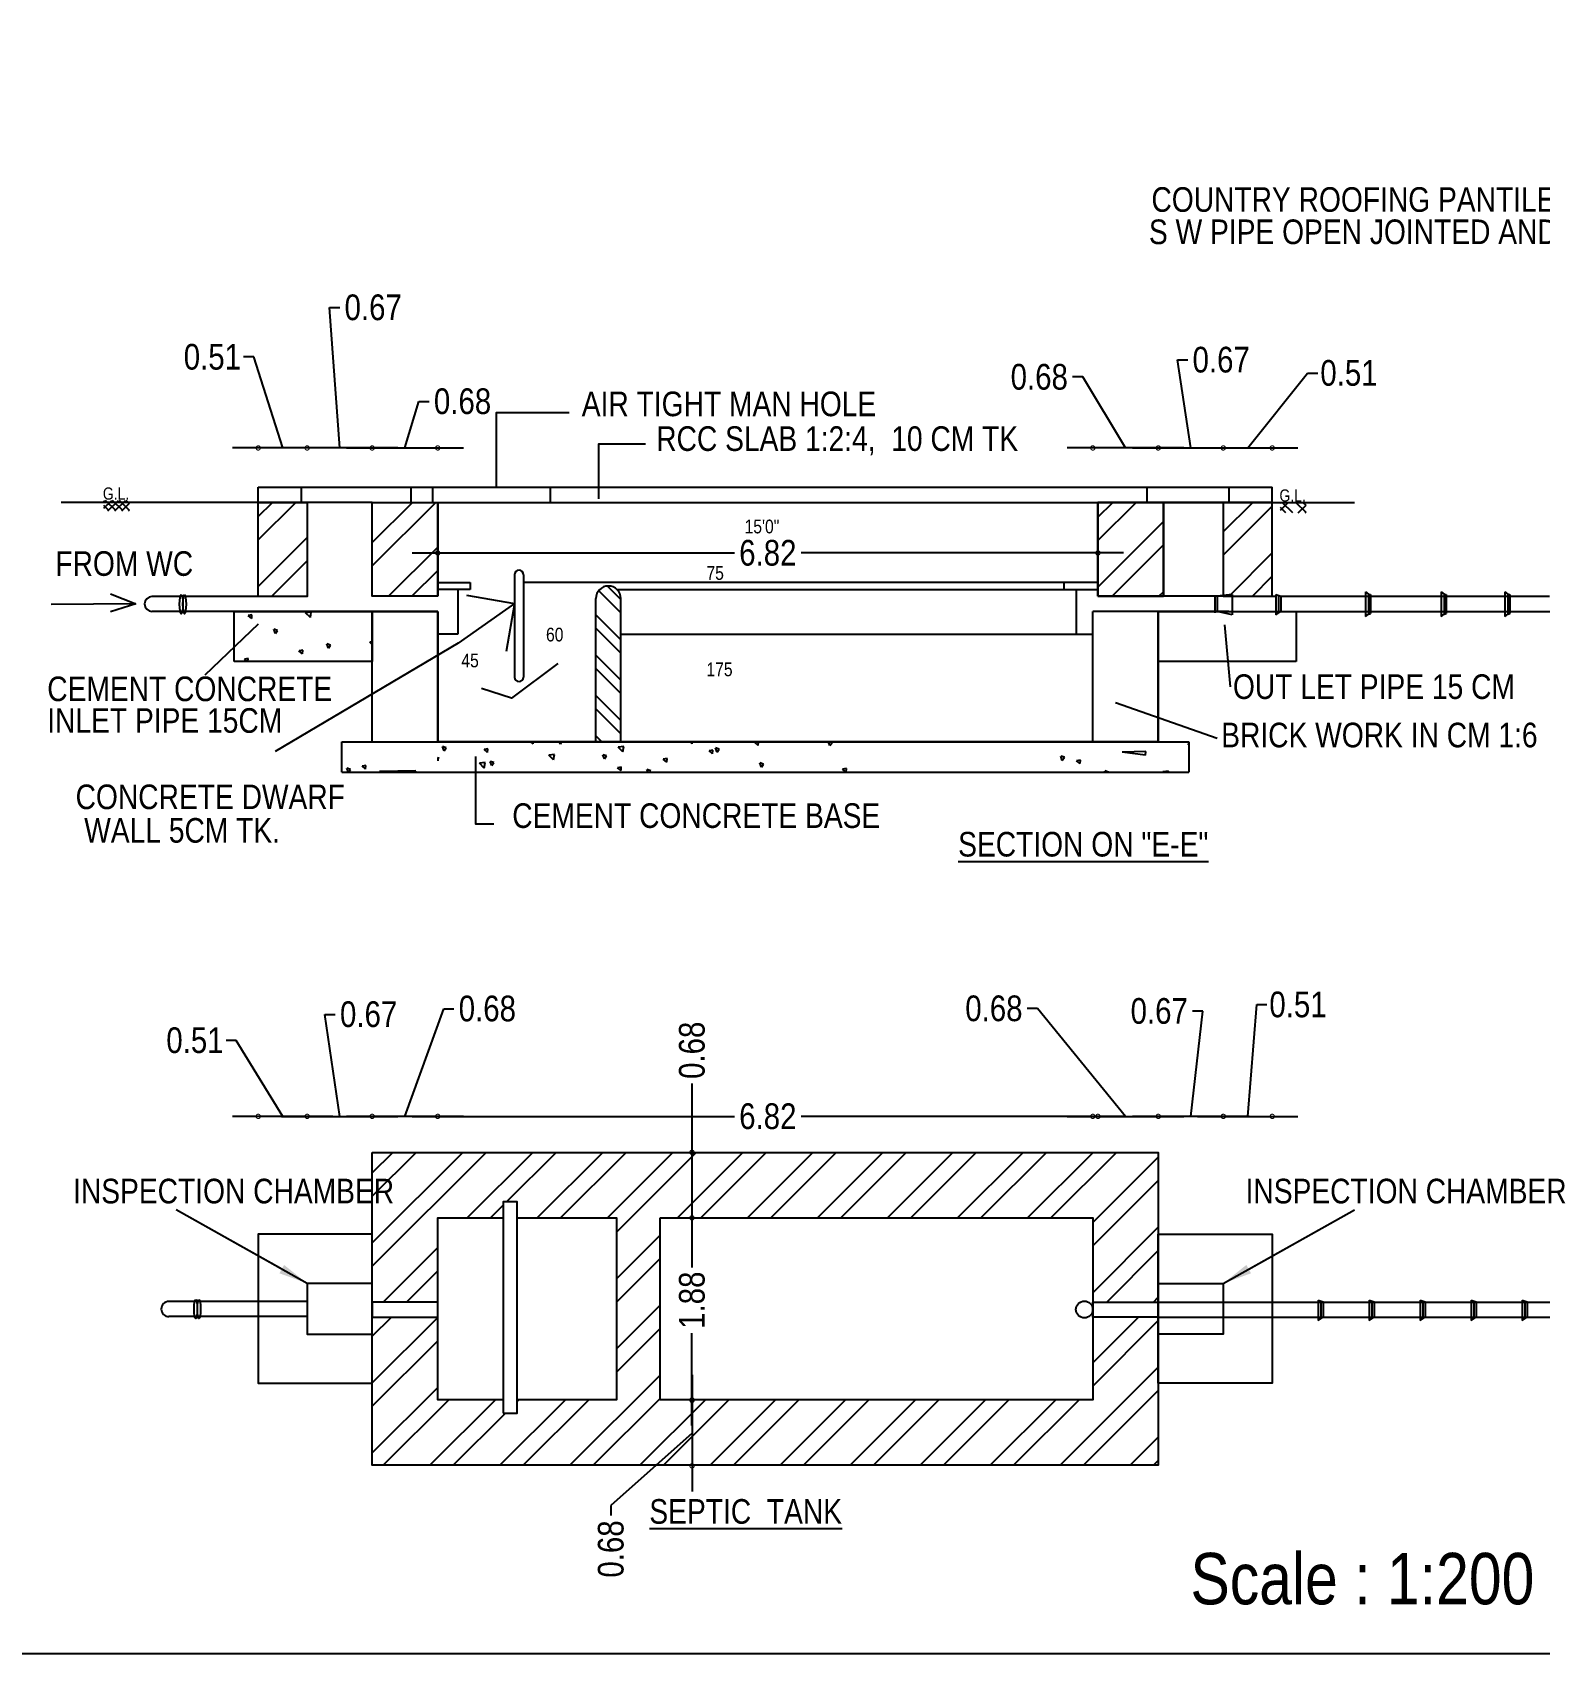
# Model space of a CAD drawing. Header units: metres. Extents: x -941 to 1333, y -28 to 1490.
# Drawn here: x 923.77 to 932.58, y 361.86 to 371.33 of the extents above; entities that cross this region are included whole.
import ezdxf
from ezdxf import colors
from ezdxf.entities.mleader import LeaderData, LeaderLine
from ezdxf.math import Vec2, Vec3

# ---------------------------------------------------------------- set-up
doc = ezdxf.new("R2010")
doc.units = ezdxf.units.M
doc.styles.add('DIM', font='swissc.ttf')
doc.styles.get("Standard").update_dxf_attribs({"font": 'arial.ttf'})
doc.styles.add('style2A', font='swissc.ttf')
doc.dimstyles.new('Din', dxfattribs={"dimscale": 0, "dimtxt": 0.9, "dimasz": 0.1, "dimexe": 0.15, "dimexo": 0.15, "dimgap": 0.03, "dimtad": 0, "dimzin": 0, "dimdsep": 46, "dimtxsty": 'DIM', "dimblk": 'ARCHTICK', "dimcen": 0.09, "dimdle": 0.15, "dimse1": 1, "dimse2": 1, "dimclrd": 256, "dimclre": 256, "dimclrt": 7, "dimadec": 0, "dimazin": 3, "dimtfac": 1, "dimtofl": 0, "dimtmove": 1, "dimatfit": 3, "dimfxl": 0, "dimtolj": 1, "dimtzin": 0, "dimarcsym": 0})
pattern_1 = [(45, (-2749.6879, -1566.58696), (-0.204477361, 0.204477361), []), (45, (-2749.5516, -1566.58696), (-0.204477361, 0.204477361), [])]

# ---------------------------------------------------------------- blocks, each defined once
blk = doc.blocks.new('_Open90')
at = {"color": 0, "linetype": 'ByBlock'}
for p, q in [((-0.5, 0.5), (0, 0)), ((0, 0), (-1, 0)), ((0, 0), (-0.5, -0.5))]:
    blk.add_line(p, q, dxfattribs=at)
blk = doc.blocks.new('_DotSmall')
at = {"color": 0, "linetype": 'ByBlock', "const_width": 0.5}
blk.add_lwpolyline([(-0.0625, 0, 1), (0.0625, 0, 1)], format="xyb", close=True, dxfattribs=at)
blk = doc.blocks.new('*D80')
at = {"lineweight": -2, "ltscale": 0.05}
for p, q in [((927.6259, 365.1885), (927.6259, 364.7874)), ((927.6259, 364.9374), (927.6259, 364.2549))]:
    blk.add_line(p, q, dxfattribs=at)
at = {"layer": 'Defpoints', "color": 0, "ltscale": 0.05}
for p in [(927.6515, 364.7874), (927.6259, 364.4049), (927.6515, 364.4049)]:
    blk.add_point(p, dxfattribs=at)
at = {"lineweight": -2, "ltscale": 0.05, "xscale": 0.05, "yscale": 0.05, "zscale": 0.05}
for p, rotation in [((927.6259, 364.7874), 90), ((927.6259, 364.4049), 270)]:
    blk.add_blockref('_DotSmall', p, dxfattribs=dict(at, rotation=rotation))
at = {"color": 7, "ltscale": 0.05, "insert": (927.6259, 365.3833), "char_height": 0.15, "attachment_point": 5, "rotation": 90, "style": 'DIM'}
blk.add_mtext('\\A1;0.68', dxfattribs=at)
blk = doc.blocks.new('*D81')
at = {"lineweight": -2, "ltscale": 0.05}
for p, q in [((927.6264, 363.4891), (927.6264, 362.8066)), ((927.6264, 363.1479), (927.1524, 362.726)), ((927.1524, 362.726), (927.1524, 362.666))]:
    blk.add_line(p, q, dxfattribs=at)
at = {"layer": 'Defpoints', "color": 0, "ltscale": 0.05}
for p in [(927.652, 363.3391), (927.6264, 362.9566), (927.652, 362.9566)]:
    blk.add_point(p, dxfattribs=at)
at = {"lineweight": -2, "ltscale": 0.05, "xscale": 0.05, "yscale": 0.05, "zscale": 0.05}
for p, rotation in [((927.6264, 363.3391), 90), ((927.6264, 362.9566), 270)]:
    blk.add_blockref('_DotSmall', p, dxfattribs=dict(at, rotation=rotation))
at = {"color": 7, "ltscale": 0.05, "insert": (927.1524, 362.4712), "char_height": 0.15, "attachment_point": 5, "rotation": 90, "style": 'DIM'}
blk.add_mtext('\\A1;0.68', dxfattribs=at)
blk = doc.blocks.new('*D82')
at = {"lineweight": -2, "ltscale": 0.05}
for p, q in [((925.9498, 364.9975), (926.1762, 365.6264)), ((926.1762, 365.6264), (926.2362, 365.6264)), ((926.2911, 364.9975), (925.6085, 364.9975))]:
    blk.add_line(p, q, dxfattribs=at)
at = {"layer": 'Defpoints', "color": 0, "ltscale": 0.05}
for p in [(925.7585, 364.9975), (925.7585, 364.4049), (926.1411, 364.4049)]:
    blk.add_point(p, dxfattribs=at)
at = {"lineweight": -2, "ltscale": 0.05, "xscale": 0.05, "yscale": 0.05, "zscale": 0.05, "rotation": 180}
blk.add_blockref('_DotSmall', (925.7585, 364.9975), dxfattribs=at)
at = {"lineweight": -2, "ltscale": 0.05, "xscale": 0.05, "yscale": 0.05, "zscale": 0.05}
blk.add_blockref('_DotSmall', (926.1411, 364.9975), dxfattribs=at)
at = {"color": 7, "ltscale": 0.05, "insert": (926.431, 365.6264), "char_height": 0.15, "attachment_point": 5, "style": 'DIM'}
blk.add_mtext('\\A1;0.68', dxfattribs=at)
blk = doc.blocks.new('*D131')
at = {"lineweight": -2, "ltscale": 0.05}
for p, q in [((925.5687, 364.9975), (925.4829, 365.5932)), ((925.4829, 365.5932), (925.5429, 365.5932)), ((925.2288, 364.9975), (925.9085, 364.9975))]:
    blk.add_line(p, q, dxfattribs=at)
at = {"layer": 'Defpoints', "color": 0, "ltscale": 0.05}
for p in [(925.7585, 364.9975), (925.3788, 364.0224), (925.7585, 364.0224)]:
    blk.add_point(p, dxfattribs=at)
at = {"lineweight": -2, "ltscale": 0.05, "xscale": 0.05, "yscale": 0.05, "zscale": 0.05, "rotation": 180}
blk.add_blockref('_DotSmall', (925.3788, 364.9975), dxfattribs=at)
at = {"lineweight": -2, "ltscale": 0.05, "xscale": 0.05, "yscale": 0.05, "zscale": 0.05}
blk.add_blockref('_DotSmall', (925.7585, 364.9975), dxfattribs=at)
at = {"color": 7, "ltscale": 0.05, "insert": (925.7378, 365.5932), "char_height": 0.15, "attachment_point": 5, "style": 'DIM'}
blk.add_mtext('\\A1;0.67', dxfattribs=at)
blk = doc.blocks.new('*D132')
at = {"lineweight": -2, "ltscale": 0.05}
for p, q in [((924.9649, 365.4413), (924.9049, 365.4413)), ((925.236, 364.9975), (924.9649, 365.4413)), ((925.5288, 364.9975), (924.9431, 364.9975))]:
    blk.add_line(p, q, dxfattribs=at)
at = {"layer": 'Defpoints', "color": 0, "ltscale": 0.05}
for p in [(925.0931, 364.9975), (925.0931, 364.0224), (925.3788, 364.0224)]:
    blk.add_point(p, dxfattribs=at)
at = {"lineweight": -2, "ltscale": 0.05, "xscale": 0.05, "yscale": 0.05, "zscale": 0.05, "rotation": 180}
blk.add_blockref('_DotSmall', (925.0931, 364.9975), dxfattribs=at)
at = {"lineweight": -2, "ltscale": 0.05, "xscale": 0.05, "yscale": 0.05, "zscale": 0.05}
blk.add_blockref('_DotSmall', (925.3788, 364.9975), dxfattribs=at)
at = {"color": 7, "ltscale": 0.05, "insert": (924.7236, 365.4413), "char_height": 0.15, "attachment_point": 5, "style": 'DIM'}
blk.add_mtext('\\A1;0.51', dxfattribs=at)
blk = doc.blocks.new('*D83')
at = {"lineweight": -2, "ltscale": 0.05}
for p, q in [((929.6438, 365.6273), (929.5838, 365.6273)), ((930.1576, 364.9975), (929.6438, 365.6273)), ((929.8164, 364.9975), (930.4989, 364.9975))]:
    blk.add_line(p, q, dxfattribs=at)
at = {"layer": 'Defpoints', "color": 0, "ltscale": 0.05}
for p in [(930.3489, 364.9975), (929.9664, 364.4049), (930.3489, 364.4049)]:
    blk.add_point(p, dxfattribs=at)
at = {"lineweight": -2, "ltscale": 0.05, "xscale": 0.05, "yscale": 0.05, "zscale": 0.05, "rotation": 180}
blk.add_blockref('_DotSmall', (929.9664, 364.9975), dxfattribs=at)
at = {"lineweight": -2, "ltscale": 0.05, "xscale": 0.05, "yscale": 0.05, "zscale": 0.05}
blk.add_blockref('_DotSmall', (930.3489, 364.9975), dxfattribs=at)
at = {"color": 7, "ltscale": 0.05, "insert": (929.389, 365.6273), "char_height": 0.15, "attachment_point": 5, "style": 'DIM'}
blk.add_mtext('\\A1;0.68', dxfattribs=at)
blk = doc.blocks.new('*D84')
at = {"lineweight": -2, "ltscale": 0.05}
for p, q in [((930.5388, 364.9975), (930.6093, 365.6121)), ((930.6093, 365.6121), (930.5493, 365.6121)), ((930.8786, 364.9975), (930.1989, 364.9975))]:
    blk.add_line(p, q, dxfattribs=at)
at = {"layer": 'Defpoints', "color": 0, "ltscale": 0.05}
for p in [(930.3489, 364.9975), (930.3489, 364.0224), (930.7286, 364.0224)]:
    blk.add_point(p, dxfattribs=at)
at = {"lineweight": -2, "ltscale": 0.05, "xscale": 0.05, "yscale": 0.05, "zscale": 0.05, "rotation": 180}
blk.add_blockref('_DotSmall', (930.3489, 364.9975), dxfattribs=at)
at = {"lineweight": -2, "ltscale": 0.05, "xscale": 0.05, "yscale": 0.05, "zscale": 0.05}
blk.add_blockref('_DotSmall', (930.7286, 364.9975), dxfattribs=at)
at = {"color": 7, "ltscale": 0.05, "insert": (930.3544, 365.6121), "char_height": 0.15, "attachment_point": 5, "style": 'DIM'}
blk.add_mtext('\\A1;0.67', dxfattribs=at)
blk = doc.blocks.new('*D85')
at = {"lineweight": -2, "ltscale": 0.05}
for p, q in [((930.8715, 364.9975), (930.9235, 365.6501)), ((930.9235, 365.6501), (930.9835, 365.6501)), ((930.5786, 364.9975), (931.1643, 364.9975))]:
    blk.add_line(p, q, dxfattribs=at)
at = {"layer": 'Defpoints', "color": 0, "ltscale": 0.05}
for p in [(931.0143, 364.9975), (930.7286, 364.0224), (931.0143, 364.0224)]:
    blk.add_point(p, dxfattribs=at)
at = {"lineweight": -2, "ltscale": 0.05, "xscale": 0.05, "yscale": 0.05, "zscale": 0.05, "rotation": 180}
blk.add_blockref('_DotSmall', (930.7286, 364.9975), dxfattribs=at)
at = {"lineweight": -2, "ltscale": 0.05, "xscale": 0.05, "yscale": 0.05, "zscale": 0.05}
blk.add_blockref('_DotSmall', (931.0143, 364.9975), dxfattribs=at)
at = {"color": 7, "ltscale": 0.05, "insert": (931.1647, 365.6501), "char_height": 0.15, "attachment_point": 5, "style": 'DIM'}
blk.add_mtext('\\A1;0.51', dxfattribs=at)
blk = doc.blocks.new('*D86')
at = {"lineweight": -2, "ltscale": 0.05}
for p, q in [((927.6259, 364.5549), (927.6259, 364.1158)), ((927.6259, 363.1923), (927.6259, 363.7321))]:
    blk.add_line(p, q, dxfattribs=at)
at = {"layer": 'Defpoints', "color": 0, "ltscale": 0.05}
for p in [(927.6515, 364.4049), (927.6259, 363.3423), (927.6712, 363.3423)]:
    blk.add_point(p, dxfattribs=at)
at = {"lineweight": -2, "ltscale": 0.05, "xscale": 0.05, "yscale": 0.05, "zscale": 0.05}
for p, rotation in [((927.6259, 364.4049), 90), ((927.6259, 363.3423), 270)]:
    blk.add_blockref('_DotSmall', p, dxfattribs=dict(at, rotation=rotation))
at = {"color": 7, "ltscale": 0.05, "insert": (927.6259, 363.924), "char_height": 0.15, "attachment_point": 5, "rotation": 90, "style": 'DIM'}
blk.add_mtext('\\A1;1.88', dxfattribs=at)
blk = doc.blocks.new('*D87')
at = {"lineweight": -2, "ltscale": 0.05}
for p, q in [((925.9911, 364.9975), (927.8744, 364.9975)), ((930.1465, 364.9975), (928.2632, 364.9975))]:
    blk.add_line(p, q, dxfattribs=at)
at = {"layer": 'Defpoints', "color": 0, "ltscale": 0.05}
for p in [(929.9965, 364.9975), (926.1411, 364.4049), (929.9965, 364.4007)]:
    blk.add_point(p, dxfattribs=at)
at = {"lineweight": -2, "ltscale": 0.05, "xscale": 0.05, "yscale": 0.05, "zscale": 0.05, "rotation": 180}
blk.add_blockref('_DotSmall', (926.1411, 364.9975), dxfattribs=at)
at = {"lineweight": -2, "ltscale": 0.05, "xscale": 0.05, "yscale": 0.05, "zscale": 0.05}
blk.add_blockref('_DotSmall', (929.9965, 364.9975), dxfattribs=at)
at = {"color": 7, "ltscale": 0.05, "insert": (928.0688, 364.9975), "char_height": 0.15, "attachment_point": 5, "style": 'DIM'}
blk.add_mtext('\\A1;6.82', dxfattribs=at)
blk = doc.blocks.new('*D88')
at = {"lineweight": -2, "ltscale": 0.05}
for p, q in [((925.5687, 368.9007), (925.5095, 369.7209)), ((925.5095, 369.7209), (925.5695, 369.7209)), ((925.9085, 368.9007), (925.2288, 368.9007))]:
    blk.add_line(p, q, dxfattribs=at)
at = {"layer": 'Defpoints', "color": 0, "ltscale": 0.05}
for p in [(925.3788, 368.9007), (925.3788, 368.583), (925.7585, 368.583)]:
    blk.add_point(p, dxfattribs=at)
at = {"lineweight": -2, "ltscale": 0.05, "xscale": 0.05, "yscale": 0.05, "zscale": 0.05, "rotation": 180}
blk.add_blockref('_DotSmall', (925.3788, 368.9007), dxfattribs=at)
at = {"lineweight": -2, "ltscale": 0.05, "xscale": 0.05, "yscale": 0.05, "zscale": 0.05}
blk.add_blockref('_DotSmall', (925.7585, 368.9007), dxfattribs=at)
at = {"color": 7, "ltscale": 0.05, "insert": (925.7644, 369.7209), "char_height": 0.15, "attachment_point": 5, "style": 'DIM'}
blk.add_mtext('\\A1;0.67', dxfattribs=at)
blk = doc.blocks.new('*D89')
at = {"lineweight": -2, "ltscale": 0.05}
for p, q in [((925.0666, 369.4322), (925.0066, 369.4322)), ((925.236, 368.9007), (925.0666, 369.4322)), ((925.5288, 368.9007), (924.9431, 368.9007))]:
    blk.add_line(p, q, dxfattribs=at)
at = {"layer": 'Defpoints', "color": 0, "ltscale": 0.05}
for p in [(925.0931, 368.9007), (925.0931, 368.583), (925.3788, 368.583)]:
    blk.add_point(p, dxfattribs=at)
at = {"lineweight": -2, "ltscale": 0.05, "xscale": 0.05, "yscale": 0.05, "zscale": 0.05, "rotation": 180}
blk.add_blockref('_DotSmall', (925.0931, 368.9007), dxfattribs=at)
at = {"lineweight": -2, "ltscale": 0.05, "xscale": 0.05, "yscale": 0.05, "zscale": 0.05}
blk.add_blockref('_DotSmall', (925.3788, 368.9007), dxfattribs=at)
at = {"color": 7, "ltscale": 0.05, "insert": (924.8254, 369.4322), "char_height": 0.15, "attachment_point": 5, "style": 'DIM'}
blk.add_mtext('\\A1;0.51', dxfattribs=at)
blk = doc.blocks.new('*D72')
at = {"lineweight": -2, "ltscale": 0.05}
for p, q in [((929.9088, 369.3152), (929.8488, 369.3152)), ((930.1576, 368.9007), (929.9088, 369.3152)), ((930.4989, 368.9007), (929.8164, 368.9007))]:
    blk.add_line(p, q, dxfattribs=at)
at = {"layer": 'Defpoints', "color": 0, "ltscale": 0.05}
for p in [(929.9664, 368.9007), (929.9664, 368.583), (930.3489, 368.583)]:
    blk.add_point(p, dxfattribs=at)
at = {"lineweight": -2, "ltscale": 0.05, "xscale": 0.05, "yscale": 0.05, "zscale": 0.05, "rotation": 180}
blk.add_blockref('_DotSmall', (929.9664, 368.9007), dxfattribs=at)
at = {"lineweight": -2, "ltscale": 0.05, "xscale": 0.05, "yscale": 0.05, "zscale": 0.05}
blk.add_blockref('_DotSmall', (930.3489, 368.9007), dxfattribs=at)
at = {"color": 7, "ltscale": 0.05, "insert": (929.6539, 369.3152), "char_height": 0.15, "attachment_point": 5, "style": 'DIM'}
blk.add_mtext('\\A1;0.68', dxfattribs=at)
blk = doc.blocks.new('*D73')
at = {"lineweight": -2, "ltscale": 0.05}
for p, q in [((930.5388, 368.9007), (930.4613, 369.4153)), ((930.4613, 369.4153), (930.5213, 369.4153)), ((930.1989, 368.9007), (930.8786, 368.9007))]:
    blk.add_line(p, q, dxfattribs=at)
at = {"layer": 'Defpoints', "color": 0, "ltscale": 0.05}
for p in [(930.7286, 368.9007), (930.3489, 368.583), (930.7286, 368.583)]:
    blk.add_point(p, dxfattribs=at)
at = {"lineweight": -2, "ltscale": 0.05, "xscale": 0.05, "yscale": 0.05, "zscale": 0.05, "rotation": 180}
blk.add_blockref('_DotSmall', (930.3489, 368.9007), dxfattribs=at)
at = {"lineweight": -2, "ltscale": 0.05, "xscale": 0.05, "yscale": 0.05, "zscale": 0.05}
blk.add_blockref('_DotSmall', (930.7286, 368.9007), dxfattribs=at)
at = {"color": 7, "ltscale": 0.05, "insert": (930.7162, 369.4153), "char_height": 0.15, "attachment_point": 5, "style": 'DIM'}
blk.add_mtext('\\A1;0.67', dxfattribs=at)
blk = doc.blocks.new('*D74')
at = {"lineweight": -2, "ltscale": 0.05}
for p, q in [((930.8715, 368.9007), (931.2211, 369.338)), ((931.2211, 369.338), (931.2811, 369.338)), ((930.5786, 368.9007), (931.1643, 368.9007))]:
    blk.add_line(p, q, dxfattribs=at)
at = {"layer": 'Defpoints', "color": 0, "ltscale": 0.05}
for p in [(931.0143, 368.9007), (930.7286, 368.583), (931.0143, 368.583)]:
    blk.add_point(p, dxfattribs=at)
at = {"lineweight": -2, "ltscale": 0.05, "xscale": 0.05, "yscale": 0.05, "zscale": 0.05, "rotation": 180}
blk.add_blockref('_DotSmall', (930.7286, 368.9007), dxfattribs=at)
at = {"lineweight": -2, "ltscale": 0.05, "xscale": 0.05, "yscale": 0.05, "zscale": 0.05}
blk.add_blockref('_DotSmall', (931.0143, 368.9007), dxfattribs=at)
at = {"color": 7, "ltscale": 0.05, "insert": (931.4623, 369.338), "char_height": 0.15, "attachment_point": 5, "style": 'DIM'}
blk.add_mtext('\\A1;0.51', dxfattribs=at)
blk = doc.blocks.new('*D90')
at = {"lineweight": -2, "ltscale": 0.05}
for p, q in [((925.9498, 368.9007), (926.0314, 369.1727)), ((926.0314, 369.1727), (926.0914, 369.1727)), ((925.6085, 368.9007), (926.2911, 368.9007))]:
    blk.add_line(p, q, dxfattribs=at)
at = {"layer": 'Defpoints', "color": 0, "ltscale": 0.05}
for p in [(926.1411, 368.9007), (925.7585, 368.583), (926.1411, 368.583)]:
    blk.add_point(p, dxfattribs=at)
at = {"lineweight": -2, "ltscale": 0.05, "xscale": 0.05, "yscale": 0.05, "zscale": 0.05, "rotation": 180}
blk.add_blockref('_DotSmall', (925.7585, 368.9007), dxfattribs=at)
at = {"lineweight": -2, "ltscale": 0.05, "xscale": 0.05, "yscale": 0.05, "zscale": 0.05}
blk.add_blockref('_DotSmall', (926.1411, 368.9007), dxfattribs=at)
at = {"color": 7, "ltscale": 0.05, "insert": (926.2862, 369.1727), "char_height": 0.15, "attachment_point": 5, "style": 'DIM'}
blk.add_mtext('\\A1;0.68', dxfattribs=at)
blk = doc.blocks.new('*D75')
at = {"lineweight": -2, "ltscale": 0.05}
for p, q in [((925.9911, 368.2876), (927.8745, 368.2876)), ((930.1467, 368.2876), (928.2633, 368.2876))]:
    blk.add_line(p, q, dxfattribs=at)
at = {"layer": 'Defpoints', "color": 0, "ltscale": 0.05}
for p in [(926.1411, 368.3265), (929.9967, 368.2876), (929.9967, 368.2874)]:
    blk.add_point(p, dxfattribs=at)
at = {"lineweight": -2, "ltscale": 0.05, "xscale": 0.05, "yscale": 0.05, "zscale": 0.05, "rotation": 180}
blk.add_blockref('_DotSmall', (926.1411, 368.2876), dxfattribs=at)
at = {"lineweight": -2, "ltscale": 0.05, "xscale": 0.05, "yscale": 0.05, "zscale": 0.05}
blk.add_blockref('_DotSmall', (929.9967, 368.2876), dxfattribs=at)
at = {"color": 7, "ltscale": 0.05, "insert": (928.0689, 368.2876), "char_height": 0.15, "attachment_point": 5, "style": 'DIM'}
blk.add_mtext('\\A1;6.82', dxfattribs=at)

msp = doc.modelspace()

# ---------------------------------------------------------------- hatches: boundary and pattern name
at = {"ltscale": 0.05}
h = msp.add_hatch(dxfattribs=at)
h.set_pattern_fill('ANSI32', color=256, scale=0.03036)
h.set_pattern_definition(pattern_1)
h.paths.add_polyline_path([(925.37883, 368.58302), (925.09311, 368.58302), (925.09311, 368.03273), (925.37883, 368.03273)])
h = msp.add_hatch(dxfattribs=at)
h.set_pattern_fill('ANSI32', color=256, scale=0.03036)
h.set_pattern_definition(pattern_1)
h.paths.add_polyline_path([(926.14107, 368.58302), (925.75854, 368.58302), (925.75854, 368.03518), (926.14107, 368.03518)])
h = msp.add_hatch(dxfattribs=at)
h.set_pattern_fill('ANSI32', color=256, scale=0.03036)
h.set_pattern_definition(pattern_1)
h.paths.add_polyline_path([(930.37922, 368.58279), (929.99669, 368.58279), (929.99669, 368.03496), (930.37922, 368.03496)])
h = msp.add_hatch(dxfattribs=at)
h.set_pattern_fill('ANSI32', color=256, scale=0.03036)
h.set_pattern_definition(pattern_1)
h.paths.add_polyline_path([(930.72861, 368.58302), (930.72861, 368.03894), (930.77937, 368.04423), (930.77937, 368.03518), (931.01433, 368.03518), (931.01433, 368.58302)])
h = msp.add_hatch()
h.set_pattern_fill('ANSI32', color=256, scale=0.03036)
h.set_pattern_definition(pattern_1)
h.paths.add_polyline_path([(930.3489, 364.78744), (925.75854, 364.78744), (925.75854, 363.91304), (926.14107, 363.91304), (926.14107, 364.40491), (926.5236, 364.40491), (926.5236, 364.4984), (926.60505, 364.4984), (926.60505, 364.40491), (927.18503, 364.40491), (927.18503, 363.34233), (926.60505, 363.34233), (926.60505, 363.26415), (926.5236, 363.26415), (926.5236, 363.34233), (926.14107, 363.34233), (926.14107, 363.8257), (925.75854, 363.8257), (925.75854, 363.43975), (925.75854, 362.9598), (930.3489, 362.9598), (930.3489, 363.8257), (929.96637, 363.8257), (929.96637, 363.34233), (927.44005, 363.34233), (927.44005, 364.40491), (929.96637, 364.40491), (929.96637, 363.91304), (930.3489, 363.91304), (930.3489, 364.30979)])
h.paths.add_polyline_path([(927.68672, 364.41704), (927.68672, 364.77655), (927.41969, 364.77655), (927.41969, 364.41704)], flags=24)
h.paths.add_polyline_path([(927.68725, 362.96873), (927.68725, 363.32824), (927.42022, 363.32824), (927.42022, 362.96873)], flags=24)

# ---------------------------------------------------------------- linework, layer by layer
for p, q in [((925.09311, 368.67184), (931.01433, 368.67184)), ((925.09311, 368.03518), (925.09311, 368.67184)), ((925.34541, 368.58302), (925.34541, 368.67184)), ((925.98632, 368.58302), (925.98632, 368.67184)), ((926.11239, 368.58302), (926.11239, 368.67184)), ((926.79759, 368.67184), (926.79759, 368.58302)), ((930.28439, 368.58302), (930.28439, 368.67184)), ((930.76203, 368.58302), (930.76203, 368.67184)), ((931.01433, 368.3284), (931.01433, 368.67184)), ((925.09311, 368.58302), (923.94173, 368.58302)), ((924.19153, 368.58881), (924.1972, 368.59447)), ((924.19153, 368.54861), (924.23739, 368.59447)), ((924.22349, 368.53256), (924.19153, 368.56452)), ((924.26369, 368.53256), (924.20177, 368.59447)), ((924.21567, 368.53256), (924.27759, 368.59447)), ((924.30388, 368.53256), (924.24197, 368.59447)), ((924.25587, 368.53256), (924.31778, 368.59447)), ((924.34138, 368.53525), (924.28216, 368.59447)), ((924.29606, 368.53256), (924.34138, 368.57788)), ((924.34138, 368.57545), (924.32236, 368.59447)), ((925.75854, 368.58302), (925.09311, 368.58302)), ((925.37883, 368.58302), (925.37883, 368.03273)), ((925.75854, 368.58302), (930.3489, 368.58302)), ((925.75854, 368.03518), (925.75854, 368.58302)), ((926.14107, 368.58302), (926.14107, 368.03518)), ((926.14107, 368.03518), (926.14107, 368.58302)), ((926.14107, 368.58302), (931.49398, 368.58302)), ((929.99669, 368.03496), (929.99669, 368.58279)), ((931.01433, 368.58302), (930.11158, 368.58302)), ((930.3489, 368.58302), (931.01433, 368.58302)), ((930.37922, 368.03496), (930.37922, 368.58279)), ((930.37922, 368.58279), (930.37922, 368.03496)), ((930.72861, 368.58302), (930.72861, 368.03518)), ((931.06205, 368.57735), (931.06772, 368.58302)), ((931.06205, 368.53716), (931.10791, 368.58302)), ((931.09401, 368.5211), (931.06205, 368.55306)), ((931.13421, 368.5211), (931.07229, 368.58302)), ((931.2119, 368.5238), (931.15268, 368.58302)), ((931.16658, 368.5211), (931.2119, 368.56643)), ((931.2119, 368.56399), (931.19288, 368.58302)), ((924.33626, 368.53256), (924.34138, 368.53769)), ((931.20678, 368.5211), (931.2119, 368.52623)), ((931.01433, 368.03518), (931.01433, 368.3284)), ((926.14107, 368.11453), (926.33065, 368.11453)), ((926.33065, 368.07486), (926.14107, 368.07486)), ((926.25962, 368.07124), (926.25962, 367.81409)), ((926.33065, 368.11453), (926.33065, 368.07486)), ((926.5899, 368.16002), (926.5899, 367.5627)), ((926.6423, 368.16002), (926.6423, 367.5627)), ((929.99669, 368.11453), (926.6423, 368.11453)), ((927.21098, 368.01581), (927.13244, 368.09435)), ((929.99669, 368.07124), (927.19137, 368.07124)), ((929.79791, 368.11453), (929.79791, 368.07124)), ((929.86895, 368.07124), (929.86895, 367.81409)), ((924.37817, 367.9899), (923.88336, 367.98636)), ((924.23113, 368.04947), (924.37817, 367.9899)), ((924.37817, 367.9899), (924.23113, 367.94453)), ((925.37883, 368.03273), (924.47239, 368.03273)), ((926.14107, 368.03518), (925.75854, 368.03518)), ((927.06467, 367.1843), (927.06467, 368.02139)), ((927.21098, 367.93731), (927.08092, 368.06736)), ((927.21098, 367.1843), (927.21098, 368.02139)), ((930.37922, 368.03496), (929.99669, 368.03496)), ((930.76118, 368.03518), (930.0769, 368.03518)), ((930.67856, 368.03953), (930.67856, 367.93779)), ((930.67856, 368.03518), (930.67891, 368.03518)), ((930.77937, 368.04423), (930.69264, 368.03518)), ((930.69264, 368.03518), (930.69264, 367.9466)), ((930.76118, 368.03518), (930.72861, 368.03518)), ((930.76118, 368.03518), (930.77937, 368.03518)), ((930.77937, 368.04423), (930.77937, 367.92716)), ((930.78388, 368.03518), (931.03466, 368.03518)), ((931.01646, 368.03518), (931.03466, 368.03518)), ((931.03466, 368.04423), (931.03466, 367.92716)), ((931.03466, 368.04423), (931.06399, 368.03518)), ((931.04991, 368.03953), (931.04991, 367.93779)), ((931.06399, 368.03518), (931.10534, 368.03518)), ((931.06399, 368.03518), (931.06399, 367.9466)), ((931.55852, 368.06142), (931.55852, 367.91712)), ((931.55852, 368.06142), (931.57609, 368.04644)), ((931.57609, 368.04644), (931.57609, 367.92927)), ((931.57609, 368.04644), (931.58786, 368.04399)), ((931.58786, 368.04399), (931.58786, 367.93316)), ((932.00029, 368.06142), (932.00029, 367.91712)), ((932.00029, 368.06142), (932.01785, 368.04644)), ((932.01785, 368.04644), (932.01785, 367.92927)), ((932.01785, 368.04644), (932.02963, 368.04399)), ((932.02963, 368.04399), (932.02963, 367.93316)), ((932.37321, 368.06142), (932.37321, 367.91712)), ((932.37321, 368.06142), (932.39078, 368.04644)), ((932.39078, 368.04644), (932.39078, 367.92927)), ((932.39078, 368.04644), (932.40255, 368.04399)), ((932.40255, 368.04399), (932.40255, 367.93316)), ((926.14107, 367.9466), (924.47239, 367.9466)), ((924.95311, 367.9466), (925.75854, 367.9466)), ((924.95311, 367.65338), (924.95311, 367.9466)), ((925.05478, 367.90495), (925.03437, 367.92207)), ((925.05669, 367.9262), (925.03442, 367.92209)), ((925.05478, 367.90495), (925.05664, 367.92618)), ((925.34626, 367.9466), (926.14107, 367.9466)), ((925.39751, 367.91001), (925.36867, 367.93769)), ((925.40245, 367.94163), (925.36871, 367.9377)), ((925.39751, 367.91001), (925.40241, 367.94161)), ((925.75854, 367.1843), (925.75854, 367.9466)), ((925.75854, 367.9466), (925.75854, 367.65338)), ((926.14107, 367.9466), (926.14107, 367.1843)), ((926.14107, 367.1843), (926.14107, 367.9466)), ((927.21098, 367.78029), (927.06467, 367.9266)), ((930.76118, 367.9466), (929.96637, 367.9466)), ((929.96637, 367.1843), (929.96637, 367.9466)), ((930.76118, 367.9466), (930.0769, 367.9466)), ((930.3489, 367.1843), (930.3489, 367.9466)), ((930.3489, 367.9466), (930.3489, 367.1843)), ((930.3489, 367.9466), (931.15433, 367.9466)), ((930.3489, 367.65338), (930.3489, 367.9466)), ((930.67856, 367.9466), (930.67891, 367.9466)), ((930.77937, 367.92716), (930.69264, 367.9466)), ((930.76118, 367.9466), (930.77937, 367.9466)), ((930.78388, 367.9466), (931.03466, 367.9466)), ((931.01646, 367.9466), (931.03466, 367.9466)), ((931.03466, 367.92716), (931.06399, 367.9466)), ((931.06399, 367.9466), (931.10534, 367.9466)), ((931.15433, 367.9466), (931.15433, 367.65338)), ((931.55852, 367.91712), (931.57609, 367.92927)), ((931.57609, 367.92927), (931.58786, 367.93316)), ((932.00029, 367.91712), (932.01785, 367.92927)), ((932.01785, 367.92927), (932.02963, 367.93316)), ((932.37321, 367.91712), (932.39078, 367.92927)), ((932.39078, 367.92927), (932.40255, 367.93316)), ((925.19404, 367.81774), (925.18449, 367.84262)), ((925.20601, 367.83543), (925.18454, 367.84264)), ((925.19404, 367.81774), (925.20596, 367.83542)), ((926.25962, 367.81409), (926.14107, 367.81409)), ((927.21098, 367.70179), (927.06467, 367.8481)), ((927.21098, 367.81409), (929.96637, 367.81409)), ((925.35155, 367.69942), (925.33114, 367.71654)), ((925.35346, 367.72067), (925.33119, 367.71656)), ((925.35155, 367.69942), (925.35341, 367.72065)), ((925.50349, 367.7313), (925.49394, 367.75618)), ((925.51546, 367.74899), (925.49399, 367.75619)), ((925.50349, 367.7313), (925.51541, 367.74897)), ((925.75854, 367.7538), (925.74419, 367.76584)), ((925.75854, 367.76849), (925.74424, 367.76585)), ((927.21098, 367.54478), (927.06467, 367.69109)), ((925.75854, 367.65338), (924.95311, 367.65338)), ((925.75854, 367.65338), (924.95311, 367.65338)), ((925.0286, 367.65338), (925.01207, 367.66725)), ((925.03439, 367.67137), (925.01212, 367.66726)), ((925.03277, 367.65338), (925.03434, 367.67136)), ((927.21098, 367.46627), (927.06467, 367.61258)), ((931.15433, 367.65338), (930.3489, 367.65338)), ((927.21098, 367.30926), (927.06467, 367.45557)), ((927.21098, 367.23075), (927.06467, 367.37706)), ((927.10042, 367.1843), (927.06467, 367.22005)), ((925.5809, 367.1843), (930.52654, 367.1843)), ((925.5809, 367.00666), (925.5809, 367.1843)), ((930.3489, 367.1843), (926.14107, 367.1843)), ((926.17804, 367.13188), (926.16849, 367.15676)), ((926.19001, 367.14957), (926.16855, 367.15678)), ((926.17804, 367.13188), (926.18996, 367.14956)), ((926.43213, 367.12319), (926.41172, 367.14031)), ((926.43404, 367.14444), (926.41177, 367.14033)), ((926.43213, 367.12319), (926.43399, 367.14442)), ((926.69936, 367.17248), (926.68528, 367.1843)), ((926.69936, 367.17248), (926.7004, 367.1843)), ((926.85747, 367.17106), (926.85239, 367.1843)), ((926.85747, 367.17106), (926.8664, 367.1843)), ((927.2229, 367.12563), (927.19406, 367.1533)), ((927.22785, 367.15724), (927.19411, 367.15332)), ((927.2229, 367.12563), (927.2278, 367.15723)), ((927.62779, 367.17273), (927.61573, 367.1843)), ((927.62779, 367.17273), (927.62958, 367.1843)), ((927.74602, 367.11484), (927.7256, 367.13196)), ((927.74792, 367.13609), (927.72565, 367.13198)), ((927.74602, 367.11484), (927.74787, 367.13607)), ((927.7734, 367.1238), (927.76385, 367.14867)), ((927.78537, 367.14148), (927.7639, 367.14869)), ((927.7734, 367.1238), (927.78532, 367.14147)), ((928.01325, 367.16413), (927.99284, 367.18126)), ((928.0093, 367.1843), (927.99289, 367.18127)), ((928.01325, 367.16413), (928.01502, 367.1843)), ((928.43169, 367.16297), (928.42351, 367.1843)), ((928.43169, 367.16297), (928.44361, 367.18065)), ((928.44367, 367.18066), (928.43282, 367.1843)), ((930.27514, 367.10649), (930.13865, 367.12361)), ((930.27705, 367.12774), (930.1387, 367.12363)), ((930.27514, 367.10649), (930.27699, 367.12772)), ((930.52654, 367.16907), (930.52196, 367.17291)), ((930.52654, 367.17376), (930.52201, 367.17292)), ((930.52654, 367.1843), (930.52654, 367.00666)), ((925.62071, 367.00666), (925.61131, 367.03114)), ((925.63283, 367.02395), (925.61136, 367.03115)), ((925.72002, 367.0246), (925.6996, 367.04172)), ((925.72193, 367.04585), (925.69966, 367.04174)), ((925.72002, 367.0246), (925.72187, 367.04583)), ((926.14377, 367.07389), (926.14562, 367.09513)), ((926.14377, 367.07389), (926.14448, 367.09102)), ((926.14568, 367.09514), (926.14453, 367.09104)), ((926.41313, 367.03143), (926.38429, 367.0591)), ((926.41807, 367.06304), (926.38433, 367.05911)), ((926.41313, 367.03143), (926.41803, 367.06302)), ((926.4568, 367.04544), (926.44725, 367.07031)), ((926.46877, 367.06313), (926.4473, 367.07033)), ((926.4568, 367.04544), (926.46872, 367.06311)), ((926.81802, 367.07853), (926.78917, 367.1062)), ((926.82296, 367.11014), (926.78922, 367.10622)), ((926.81802, 367.07853), (926.82292, 367.11013)), ((927.1151, 367.08462), (927.10555, 367.10949)), ((927.12707, 367.10231), (927.1056, 367.10951)), ((927.1151, 367.08462), (927.12702, 367.10229)), ((927.21154, 367.01625), (927.19113, 367.03337)), ((927.21345, 367.0375), (927.19118, 367.03339)), ((927.21154, 367.01625), (927.2134, 367.03748)), ((927.47878, 367.06554), (927.45837, 367.08267)), ((927.48069, 367.08679), (927.45842, 367.08268)), ((927.47878, 367.06554), (927.48064, 367.08678)), ((928.03102, 367.03735), (928.02148, 367.06223)), ((928.043, 367.05504), (928.02153, 367.06224)), ((928.03102, 367.03735), (928.04294, 367.05502)), ((928.52734, 367.02915), (928.50507, 367.02504)), ((928.52543, 367.0079), (928.52729, 367.02913)), ((929.78848, 367.07653), (929.77894, 367.10141)), ((929.80045, 367.09422), (929.77899, 367.10142)), ((929.78848, 367.07653), (929.8004, 367.0942)), ((929.89183, 367.05719), (929.87142, 367.07432)), ((929.89374, 367.07844), (929.87147, 367.07433)), ((929.89183, 367.05719), (929.89369, 367.07843)), ((925.5809, 367.00666), (930.52654, 367.00666)), ((925.62113, 367.00666), (925.63278, 367.02393)), ((925.98496, 367.00666), (925.80176, 367.012)), ((926.01319, 367.01594), (925.80181, 367.01201)), ((926.01171, 367.00666), (926.01314, 367.01592)), ((927.36947, 367.00666), (927.36318, 367.02305)), ((927.3847, 367.01586), (927.36323, 367.02306)), ((927.37845, 367.00666), (927.38465, 367.01585)), ((928.52543, 367.0079), (928.50502, 367.02502)), ((930.03975, 367.00666), (930.03656, 367.01496)), ((930.05808, 367.00777), (930.03661, 367.01498)), ((930.05729, 367.00666), (930.05803, 367.00776)), ((930.37804, 367.00666), (930.37492, 367.00965)), ((930.40871, 367.01359), (930.37497, 367.00966)), ((930.40759, 367.00666), (930.40866, 367.01357)), ((925.37883, 363.91682), (924.57134, 363.91682)), ((931.28281, 363.92333), (931.31215, 363.91429)), ((931.28281, 363.92333), (931.28281, 363.80626)), ((931.29807, 363.91863), (931.29807, 363.8169)), ((931.29807, 363.91429), (931.29843, 363.91429)), ((931.31215, 363.91429), (931.31215, 363.8257)), ((931.58063, 363.92333), (931.60997, 363.91429)), ((931.58063, 363.92333), (931.58063, 363.80626)), ((931.59589, 363.91863), (931.59589, 363.8169)), ((931.59589, 363.91429), (931.59624, 363.91429)), ((931.60997, 363.91429), (931.60997, 363.8257)), ((931.87845, 363.92333), (931.90779, 363.91429)), ((931.87845, 363.92333), (931.87845, 363.80626)), ((931.8937, 363.91863), (931.8937, 363.8169)), ((931.8937, 363.91429), (931.89406, 363.91429)), ((931.90779, 363.91429), (931.90779, 363.8257)), ((932.17627, 363.92333), (932.2056, 363.91429)), ((932.17627, 363.92333), (932.17627, 363.80626)), ((932.19152, 363.91863), (932.19152, 363.8169)), ((932.19152, 363.91429), (932.19188, 363.91429)), ((932.2056, 363.91429), (932.2056, 363.8257)), ((932.47409, 363.92333), (932.50342, 363.91429)), ((932.47409, 363.92333), (932.47409, 363.80626)), ((932.48934, 363.91863), (932.48934, 363.8169)), ((932.48934, 363.91429), (932.4897, 363.91429)), ((932.50342, 363.91429), (932.50342, 363.8257)), ((925.37883, 363.82823), (924.57134, 363.82823)), ((931.28281, 363.80626), (931.31215, 363.8257)), ((931.29807, 363.8257), (931.29843, 363.8257)), ((931.58063, 363.80626), (931.60997, 363.8257)), ((931.59589, 363.8257), (931.59624, 363.8257)), ((931.87845, 363.80626), (931.90779, 363.8257)), ((931.8937, 363.8257), (931.89406, 363.8257)), ((932.17627, 363.80626), (932.2056, 363.8257)), ((932.19152, 363.8257), (932.19188, 363.8257)), ((932.47409, 363.80626), (932.50342, 363.8257)), ((932.48934, 363.8257), (932.4897, 363.8257))]:
    msp.add_line(p, q)
for p, q in [((931.10534, 368.03518), (932.63409, 368.03518)), ((931.15433, 367.9466), (941.25356, 367.9466)), ((930.3489, 363.91304), (941.08878, 363.91304)), ((930.3489, 363.8257), (941.08878, 363.8257))]:
    msp.add_line(p, q, dxfattribs=at)
msp.add_lwpolyline([(942.98433, 381.17808), (923.67437, 381.17808), (923.67437, 361.86045), (942.98433, 361.86045)], close=True)
for points in [[(926.48413, 368.67184), (926.48413, 369.10802), (926.90935, 369.10802)], [(927.0828, 368.60444), (927.0828, 368.92456), (927.3539, 368.92456)], [(925.09366, 367.87232), (924.78035, 367.57379)], [(930.73468, 367.86723), (930.76943, 367.50613)], [(926.26066, 367.75998), (925.19169, 367.12876)], [(926.84256, 367.64275), (926.57114, 367.4402), (926.39591, 367.49513)], [(930.0996, 367.41344), (930.69235, 367.20659)], [(926.36243, 367.09903), (926.36243, 366.7062), (926.4693, 366.7062)], [(925.37883, 364.02238), (924.61367, 364.45136)], [(930.72861, 364.02238), (931.49378, 364.45136)]]:
    msp.add_lwpolyline(points)
for points in [[(925.09311, 368.58302), (925.37883, 368.58302), (925.37883, 368.03273), (925.09311, 368.03273)], [(926.14107, 368.03518), (925.75854, 368.03518), (925.75854, 368.58302), (926.14107, 368.58302)], [(929.99669, 368.03496), (930.37922, 368.03496), (930.37922, 368.58279), (929.99669, 368.58279)], [(930.72861, 368.03518), (931.01433, 368.03518), (931.01433, 368.58302), (930.72861, 368.58302)], [(925.75854, 364.78744), (930.3489, 364.78744), (930.3489, 362.9598), (925.75854, 362.9598)], [(926.5236, 363.26415), (926.60505, 363.26415), (926.60505, 364.4984), (926.5236, 364.4984)], [(927.44005, 364.40491), (929.96637, 364.40491), (929.96637, 363.34233), (927.44005, 363.34233)], [(925.75854, 363.43975), (925.75854, 364.30979), (925.09311, 364.30979), (925.09311, 363.43975)], [(930.3489, 363.43975), (930.3489, 364.30979), (931.01433, 364.30979), (931.01433, 363.43975)], [(925.75854, 363.72486), (925.75854, 364.02238), (925.37883, 364.02238), (925.37883, 363.72486)], [(930.3489, 363.72486), (930.3489, 364.02238), (930.72861, 364.02238), (930.72861, 363.72486)], [(926.14107, 363.91304), (925.75854, 363.91304), (925.75854, 363.8257), (926.14107, 363.8257)], [(929.96637, 363.91304), (930.3489, 363.91304), (930.3489, 363.8257), (929.96637, 363.8257)]]:
    msp.add_lwpolyline(points, close=True, dxfattribs=at)
for points in [[(926.5236, 363.34233), (926.14107, 363.34233), (926.14107, 364.40491), (926.5236, 364.40491)], [(926.60505, 364.40491), (927.18503, 364.40491), (927.18503, 363.34233), (926.60505, 363.34233)]]:
    msp.add_lwpolyline(points, dxfattribs=at)
msp.add_circle((929.91728, 363.86937), 0.0491, dxfattribs=at)
for centre, radius, start, end in [((926.6161, 368.16002), 0.0262, 0, 180), ((927.13782, 368.02139), 0.07315, 0, 180), ((924.47239, 367.98966), 0.04306, 90, 270), ((926.6161, 367.5627), 0.0262, 180, 0), ((924.57134, 363.87252), 0.04429, 90, 270)]:
    msp.add_arc(centre, radius, start, end)
for centre in [(924.64345, 367.98843), (924.66275, 367.98843), (924.72784, 363.87252), (924.74715, 363.87252)]:
    msp.add_ellipse(centre, major_axis=(0, 0.05584), ratio=0.1638867)

# ---------------------------------------------------------------- block references
at = {"xscale": 0.4034444602169058, "yscale": 0.4034444602169058, "zscale": 0.4034444602169058, "rotation": 35.30557673167864}
msp.add_blockref('_Open90', (926.5899, 367.99315), dxfattribs=at)

# ---------------------------------------------------------------- texts
at = {"style": 'style2A'}
for s, height, p in [('COUNTRY ROOFING PANTILES EXTRA LAREE TO COVER PARTLY 15 CM', 0.1437122, (930.3089, 370.27965)), ('S W PIPE OPEN JOINTED AND LAID TO A FALL OF  1 IN 100', 0.1437122, (930.29439, 370.09109)), ('AIR TIGHT MAN HOLE', 0.1437122, (926.98238, 369.08618)), ('RCC SLAB 1:2:4,  10 CM TK', 0.1437122, (927.41726, 368.88341)), ('G.L.', 0.071055, (924.18588, 368.599)), ('G.L.', 0.071055, (931.0564, 368.58755)), ('15\'0"', 0.079937, (927.93301, 368.40211)), ('FROM WC', 0.143712, (923.90843, 368.15388)), ('75', 0.079937, (927.71038, 368.13058)), ('60', 0.079937, (926.77355, 367.77098)), ('45', 0.079937, (926.27926, 367.61998)), ('175', 0.079937, (927.71038, 367.56793)), ('CEMENT CONCRETE', 0.1437122, (923.8611, 367.4222)), ('OUT LET PIPE 15 CM', 0.1437122, (930.78488, 367.43496)), ('INLET PIPE 15CM', 0.1437122, (923.8611, 367.23736)), ('BRICK WORK IN CM 1:6', 0.1437122, (930.71636, 367.15253)), ('CONCRETE DWARF  ', 0.1437122, (924.02666, 366.79157)), ('CEMENT CONCRETE BASE', 0.1437122, (926.57649, 366.68183)), (' WALL 5CM TK.', 0.1437122, (924.03124, 366.59574)), ('%%USECTION ON "E-E"', 0.1437122, (929.18016, 366.51487)), ('INSPECTION CHAMBER', 0.1437122, (924.01191, 364.48945)), ('INSPECTION CHAMBER', 0.1437122, (930.85866, 364.48945)), ('%%USEPTIC  TANK', 0.1437122, (927.37701, 362.61872)), ('Scale : 1:200', 0.3002559, (930.53692, 362.14802))]:
    msp.add_text(s, height=height, dxfattribs=at).set_placement(p)

# ---------------------------------------------------------------- dimensions: what is measured, and where the dimension line sits
at = {"ltscale": 0.05}
for base, p1, p2, picture, middle in [((925.37883, 368.90072), (925.75854, 368.58302), (925.37883, 368.58302), '*D88', (925.59949, 369.72088)), ((925.09311, 368.90072), (925.37883, 368.58302), (925.09311, 368.58302), '*D89', (924.97659, 369.43218)), ((930.3489, 364.99753), (929.96637, 364.40491), (930.3489, 364.40491), '*D83', (929.55381, 365.6273)), ((925.75854, 364.99753), (925.37883, 364.02238), (925.75854, 364.02238), '*D131', (925.57291, 365.5932)), ((925.09311, 364.99753), (925.37883, 364.02238), (925.09311, 364.02238), '*D132', (924.87487, 365.44134))]:
    dim = msp.add_linear_dim(base=base, p1=p1, p2=p2, dimstyle='Din', override={"dimscale": 1, "dimtxt": 0.15, "dimasz": 0.05, "dimlfac": 1.77, "dimpost": '\\X', "dimblk1": 'DotSmall', "dimblk2": 'DotSmall', "dimsah": 1}, dxfattribs=at)
    dim.commit()
    dim.dimension.update_dxf_attribs({"geometry": picture, "text_midpoint": middle, "dimtype": 160})
for base, p1, p2, angle, picture, middle in [((930.72861, 368.90072), (930.3489, 368.58302), (930.72861, 368.58302), 180, '*D73', (930.55129, 369.41526)), ((929.96637, 368.90072), (930.3489, 368.58302), (929.96637, 368.58302), 180, '*D72', (929.81875, 369.31522)), ((931.01433, 368.90072), (930.72861, 368.58302), (931.01433, 368.58302), 180, '*D74', (931.31112, 369.33796)), ((925.75854, 364.99753), (926.14107, 364.40491), (925.75854, 364.40491), 180, '*D82', (926.26621, 365.62642)), ((930.3489, 364.99753), (930.72861, 364.02238), (930.3489, 364.02238), 180, '*D84', (930.5193, 365.6121)), ((931.01433, 364.99753), (930.72861, 364.02238), (931.01433, 364.02238), 180, '*D85', (931.01346, 365.65009)), ((927.62592, 364.40491), (927.65148, 364.78744), (927.65148, 364.40491), 90, '*D80', (927.4738, 365.38328)), ((927.62592, 363.34233), (927.65148, 364.40491), (927.67119, 363.34233), 90, '*D86', (927.62592, 363.92396)), ((927.62645, 362.9566), (927.65202, 363.33913), (927.65202, 362.9566), 90, '*D81', (927.15237, 362.63602))]:
    dim = msp.add_linear_dim(base=base, p1=p1, p2=p2, angle=angle, dimstyle='Din', override={"dimscale": 1, "dimtxt": 0.15, "dimasz": 0.05, "dimlfac": 1.77, "dimpost": '\\X', "dimblk1": 'DotSmall', "dimblk2": 'DotSmall', "dimsah": 1}, dxfattribs=at)
    dim.commit()
    dim.dimension.update_dxf_attribs({"geometry": picture, "text_midpoint": middle, "dimtype": 160})
for base, p1, p2, picture, middle in [((926.14107, 368.90072), (925.75854, 368.58302), (926.14107, 368.58302), '*D90', (926.1214, 369.17272)), ((929.99669, 368.28764), (926.14107, 368.32651), (929.99669, 368.28742), '*D75', (928.06888, 368.28764)), ((929.99652, 364.99753), (926.14107, 364.40491), (929.99652, 364.40074), '*D87', (928.0688, 364.99753))]:
    dim = msp.add_linear_dim(base=base, p1=p1, p2=p2, dimstyle='Din', override={"dimscale": 1, "dimtxt": 0.15, "dimasz": 0.05, "dimlfac": 1.77, "dimpost": '\\X', "dimblk1": 'DotSmall', "dimblk2": 'DotSmall', "dimsah": 1}, dxfattribs=at)
    dim.commit()
    dim.dimension.update_dxf_attribs({"geometry": picture, "text_midpoint": middle})

# ---------------------------------------------------------------- leaders
ml = msp.add_multileader_mtext('Standard', dxfattribs=at)
ml.set_content('', color=256)
ml.set_leader_properties()
ml.build(insert=Vec2(0, 0))
ml.multileader.update_dxf_attribs({"dogleg_length": 0, "arrow_head_size": 0.17001})
ctx = ml.context
ctx.base_point, ctx.char_height, ctx.arrow_head_size, ctx.landing_gap_size, ctx.plane_origin = Vec3(921.2134, 364.45136), 3.40027, 0.17001, 1.70013, Vec3(937.64435, 364.02238)
ctx.text_align_type = 2
notes = []
notes.append((ctx, [(0, (1, 1, 0), (924.61367, 364.45136), (-1, 0), 0, [(0, [(925.37883, 364.02238)], 0, [])])]))
ctx.mtext.insert, ctx.mtext.alignment, ctx.mtext.flow_direction = Vec3(922.91353, 366.15149), 3, 5
ml = msp.add_multileader_mtext('Standard', dxfattribs=at)
ml.set_content('', color=256)
ml.set_leader_properties()
ml.build(insert=Vec2(0, 0))
ml.multileader.update_dxf_attribs({"dogleg_length": 0, "arrow_head_size": 0.17001})
ctx = ml.context
ctx.base_point, ctx.char_height, ctx.arrow_head_size, ctx.landing_gap_size, ctx.plane_origin = Vec3(928.09351, 364.45136), 3.40027, 0.17001, 1.70013, Vec3(942.99414, 364.02238)
ctx.text_align_type = 2
notes.append((ctx, [(0, (1, 1, 0), (931.49378, 364.45136), (-1, 0), 0, [(0, [(930.72861, 364.02238)], 0, [])])]))
ctx.mtext.insert, ctx.mtext.alignment, ctx.mtext.flow_direction = Vec3(929.79364, 366.15149), 3, 5
for ctx, leaders in notes:
    for number, flags, end, landing, length, lines in leaders:
        leader = LeaderData()
        leader.index, (leader.has_last_leader_line, leader.has_dogleg_vector, leader.attachment_direction) = number, flags
        leader.last_leader_point, leader.dogleg_vector, leader.dogleg_length = Vec3(end), Vec3(landing), length
        for number, points, colour, breaks in lines:
            line = LeaderLine()
            line.index, line.vertices, line.color, line.breaks = number, Vec3.list(points), colors.encode_raw_color(colour), breaks
            leader.lines.append(line)
        ctx.leaders.append(leader)

doc.saveas('drawing.dxf')
